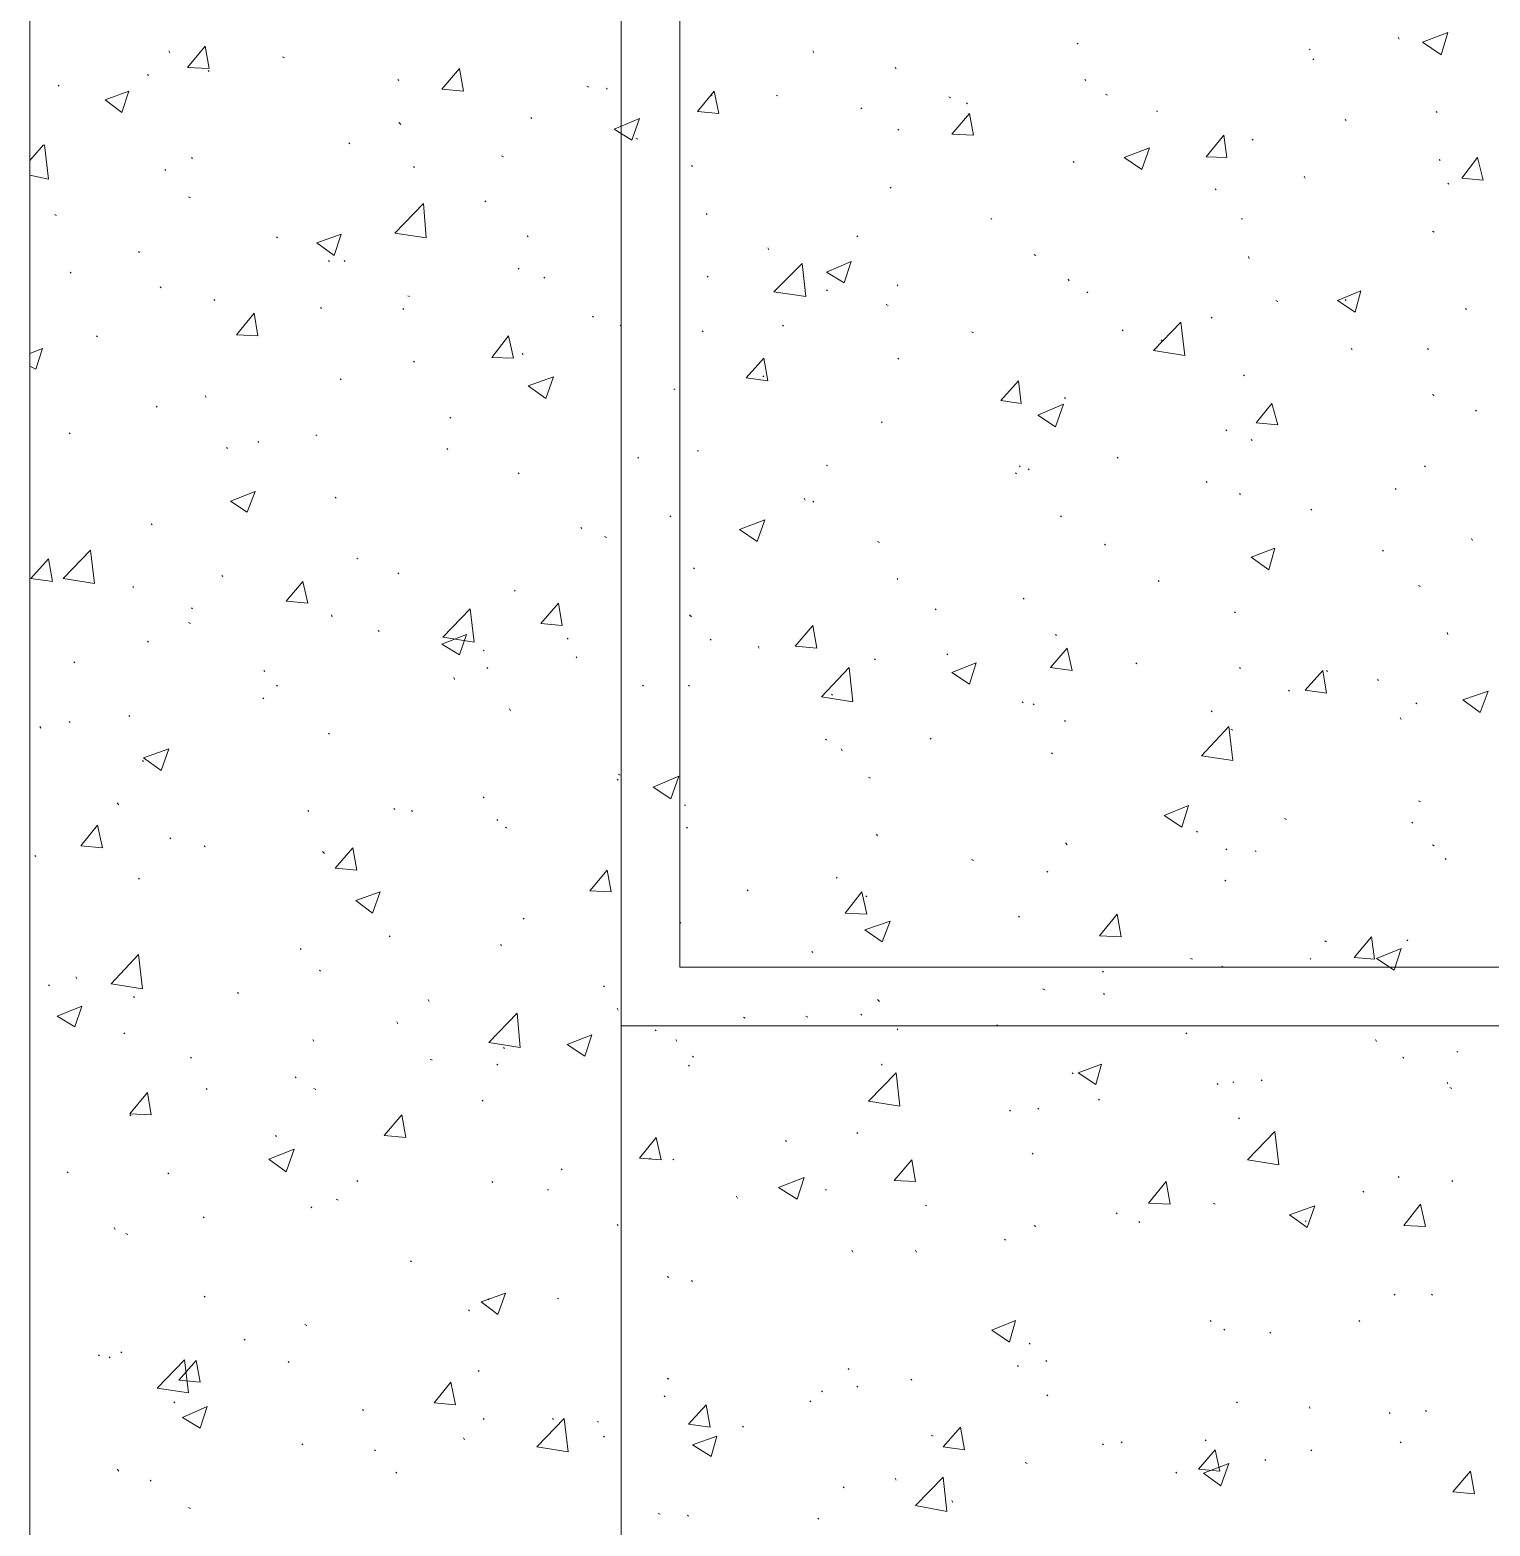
# Model space of a CAD drawing. Header units: millimetres. Extents: x 2928 to 3112, y 1220 to 1280.
# Drawn here: x 2940.98 to 2943.466, y 1255.662 to 1258.21 of the extents above; entities that cross this region are included whole.
import ezdxf

# ---------------------------------------------------------------- set-up
doc = ezdxf.new("R2010")
doc.units = ezdxf.units.MM

msp = doc.modelspace()

# ---------------------------------------------------------------- linework, layer by layer
at = {"color": 253, "linetype": 'Continuous', "lineweight": 5, "true_color": 0x9a9a9a}
for points in [[(2940.97965, 1262.56226), (2981.54689, 1262.56226), (2981.54689, 1240.79028), (2940.97965, 1240.79028)], [(2941.98633, 1261.55224), (2980.53854, 1261.55224), (2980.53854, 1241.8003), (2941.98633, 1241.8003)]]:
    msp.add_lwpolyline(points, close=True, dxfattribs=at)
for points in [[(2961.2116, 1241.9003), (2942.08633, 1241.9003), (2942.08633, 1247.74538), (2950.25144, 1247.74538), (2950.25144, 1256.61384), (2942.08633, 1256.61384), (2942.08633, 1261.45224), (2961.2116, 1261.45224), (2961.2116, 1249.1904)], [(2941.98633, 1247.84538), (2950.14978, 1247.84538), (2950.14978, 1256.51384), (2941.98633, 1256.51384)]]:
    msp.add_lwpolyline(points, dxfattribs=at)
at = {"color": 92, "linetype": 'Continuous', "lineweight": 13, "true_color": 0x00b800}
for points in [[(2943.35135, 1258.18886), (2943.39468, 1258.20553), (2943.39468, 1258.20553)], [(2943.38301, 1258.1672), (2943.39468, 1258.20553), (2943.39468, 1258.20553)], [(2941.24798, 1258.14553), (2941.27798, 1258.1822), (2941.27798, 1258.1822)], [(2941.28465, 1258.14386), (2941.27798, 1258.1822), (2941.27798, 1258.1822)], [(2942.76467, 1258.18553), (2942.763, 1258.1872), (2942.763, 1258.1872)], [(2943.31135, 1258.19386), (2943.30968, 1258.1972), (2943.30968, 1258.1972)], [(2943.35135, 1258.18886), (2943.38301, 1258.1672), (2943.38301, 1258.1672)], [(2941.21798, 1258.17053), (2941.21632, 1258.17386), (2941.21632, 1258.17386)], [(2941.41299, 1258.1622), (2941.40965, 1258.16386), (2941.40965, 1258.16386)], [(2942.31466, 1258.17053), (2942.313, 1258.17386), (2942.313, 1258.17386)], [(2943.15968, 1258.17553), (2943.15801, 1258.1772), (2943.15801, 1258.1772)], [(2943.16634, 1258.15886), (2943.16468, 1258.16053), (2943.16468, 1258.16053)], [(2941.18132, 1258.1322), (2941.17965, 1258.13386), (2941.17965, 1258.13386)], [(2941.24798, 1258.14553), (2941.28465, 1258.14386), (2941.28465, 1258.14386)], [(2941.28465, 1258.13886), (2941.28298, 1258.14053), (2941.28298, 1258.14053)], [(2941.68132, 1258.10886), (2941.71132, 1258.14386), (2941.71132, 1258.14386)], [(2941.71799, 1258.10553), (2941.71132, 1258.14386), (2941.71132, 1258.14386)], [(2942.45467, 1258.14386), (2942.453, 1258.14553), (2942.453, 1258.14553)], [(2941.02965, 1258.11386), (2941.02798, 1258.11553), (2941.02798, 1258.11553)], [(2941.10798, 1258.09053), (2941.14798, 1258.10553), (2941.14798, 1258.10553)], [(2941.13631, 1258.06886), (2941.14798, 1258.10553), (2941.14798, 1258.10553)], [(2941.60799, 1258.12386), (2941.60632, 1258.12553), (2941.60632, 1258.12553)], [(2941.68132, 1258.10886), (2941.71799, 1258.10553), (2941.71799, 1258.10553)], [(2941.93133, 1258.1122), (2941.92799, 1258.11386), (2941.92799, 1258.11386)], [(2941.96299, 1258.10886), (2941.96133, 1258.11053), (2941.96133, 1258.11053)], [(2942.11633, 1258.07053), (2942.14466, 1258.10553), (2942.14466, 1258.10553)], [(2942.153, 1258.06719), (2942.14466, 1258.10553), (2942.14466, 1258.10553)], [(2942.778, 1258.12386), (2942.77634, 1258.12553), (2942.77634, 1258.12553)], [(2941.10798, 1258.09053), (2941.13631, 1258.06886), (2941.13631, 1258.06886)], [(2942.14133, 1258.0972), (2942.13966, 1258.09886), (2942.13966, 1258.09886)], [(2942.253, 1258.0972), (2942.25133, 1258.09886), (2942.25133, 1258.09886)], [(2942.39633, 1258.07553), (2942.39467, 1258.07719), (2942.39467, 1258.07719)], [(2942.548, 1258.09386), (2942.54467, 1258.09553), (2942.54467, 1258.09553)], [(2942.57634, 1258.08386), (2942.57467, 1258.08553), (2942.57467, 1258.08553)], [(2942.81467, 1258.09886), (2942.81134, 1258.10053), (2942.81134, 1258.10053)], [(2941.61132, 1258.04886), (2941.60799, 1258.05219), (2941.60799, 1258.05219)], [(2941.83466, 1258.05886), (2941.83299, 1258.06053), (2941.83299, 1258.06053)], [(2941.97466, 1258.04053), (2942.01799, 1258.05886), (2942.01799, 1258.05886)], [(2942.00466, 1258.02219), (2942.01799, 1258.05886), (2942.01799, 1258.05886)], [(2942.11633, 1258.07053), (2942.153, 1258.06719), (2942.153, 1258.06719)], [(2942.54967, 1258.03219), (2942.57967, 1258.06719), (2942.57967, 1258.06719)], [(2942.58634, 1258.03053), (2942.57967, 1258.06719), (2942.57967, 1258.06719)], [(2942.89967, 1258.07053), (2942.89801, 1258.07219), (2942.89801, 1258.07219)], [(2943.22134, 1258.05553), (2943.21968, 1258.05719), (2943.21968, 1258.05719)], [(2943.37635, 1258.06886), (2943.37468, 1258.07053), (2943.37468, 1258.07053)], [(2941.97466, 1258.04053), (2942.00466, 1258.02219), (2942.00466, 1258.02219)], [(2942.01466, 1258.02386), (2942.01133, 1258.02553), (2942.01133, 1258.02553)], [(2942.45967, 1258.03886), (2942.458, 1258.04053), (2942.458, 1258.04053)], [(2942.54967, 1258.03219), (2942.58634, 1258.03053), (2942.58634, 1258.03053)], [(2942.98301, 1257.99386), (2943.01301, 1258.03053), (2943.01301, 1258.03053)], [(2943.01801, 1257.99219), (2943.01301, 1258.03053), (2943.01301, 1258.03053)], [(2940.97965, 1257.98719), (2941.00298, 1258.01386), (2941.00298, 1258.01386)], [(2941.01131, 1257.95553), (2941.00465, 1258.01386), (2941.00465, 1258.01386)], [(2941.52465, 1258.01553), (2941.52299, 1258.01719), (2941.52299, 1258.01719)], [(2942.84301, 1257.99219), (2942.88634, 1258.00886), (2942.88634, 1258.00886)], [(2942.87301, 1257.97219), (2942.88634, 1258.00886), (2942.88634, 1258.00886)], [(2943.06301, 1258.02219), (2943.06134, 1258.02386), (2943.06134, 1258.02386)], [(2941.25632, 1257.99053), (2941.25465, 1257.99219), (2941.25465, 1257.99219)], [(2941.63466, 1257.97553), (2941.63299, 1257.97719), (2941.63299, 1257.97719)], [(2941.78632, 1257.99386), (2941.78299, 1257.99553), (2941.78299, 1257.99553)], [(2942.108, 1257.97719), (2942.10633, 1257.97886), (2942.10633, 1257.97886)], [(2942.758, 1257.98386), (2942.75634, 1257.98553), (2942.75634, 1257.98553)], [(2942.84301, 1257.99219), (2942.87301, 1257.97219), (2942.87301, 1257.97219)], [(2942.98301, 1257.99386), (2943.01801, 1257.99219), (2943.01801, 1257.99219)], [(2943.38135, 1257.98719), (2943.37968, 1257.98886), (2943.37968, 1257.98886)], [(2943.41801, 1257.95719), (2943.44468, 1257.99219), (2943.44468, 1257.99219)], [(2943.45468, 1257.95386), (2943.44468, 1257.99219), (2943.44468, 1257.99219)], [(2940.97965, 1257.96219), (2941.01131, 1257.95553), (2941.01131, 1257.95553)], [(2941.21132, 1257.97053), (2941.20965, 1257.97219), (2941.20965, 1257.97219)], [(2943.15134, 1257.95719), (2943.14968, 1257.96053), (2943.14968, 1257.96053)], [(2943.39635, 1257.94719), (2943.39468, 1257.94886), (2943.39468, 1257.94886)], [(2943.41801, 1257.95719), (2943.45468, 1257.95386), (2943.45468, 1257.95386)], [(2941.25298, 1257.92386), (2941.24965, 1257.92553), (2941.24965, 1257.92553)], [(2942.44633, 1257.94053), (2942.44467, 1257.94219), (2942.44467, 1257.94219)], [(2942.99967, 1257.93719), (2942.99801, 1257.93886), (2942.99801, 1257.93886)], [(2941.60132, 1257.86386), (2941.64966, 1257.91386), (2941.64966, 1257.91386)], [(2941.65466, 1257.85552), (2941.64966, 1257.91386), (2941.64966, 1257.91386)], [(2941.75632, 1257.91719), (2941.75466, 1257.91886), (2941.75466, 1257.91886)], [(2942.133, 1257.89553), (2942.13133, 1257.89719), (2942.13133, 1257.89719)], [(2941.02465, 1257.89386), (2941.02131, 1257.89553), (2941.02131, 1257.89553)], [(2942.618, 1257.88719), (2942.61634, 1257.88886), (2942.61634, 1257.88886)], [(2943.04468, 1257.88719), (2943.04301, 1257.88886), (2943.04301, 1257.88886)], [(2941.40132, 1257.85552), (2941.39965, 1257.85719), (2941.39965, 1257.85719)], [(2941.46799, 1257.84719), (2941.50965, 1257.86219), (2941.50965, 1257.86219)], [(2941.46799, 1257.84719), (2941.49799, 1257.82552), (2941.49799, 1257.82552)], [(2941.49799, 1257.82552), (2941.50965, 1257.86219), (2941.50965, 1257.86219)], [(2941.60132, 1257.86386), (2941.65466, 1257.85552), (2941.65466, 1257.85552)], [(2941.82799, 1257.85719), (2941.82632, 1257.85886), (2941.82632, 1257.85886)], [(2942.38967, 1257.85719), (2942.388, 1257.85886), (2942.388, 1257.85886)], [(2943.37135, 1257.86553), (2943.36801, 1257.86719), (2943.36801, 1257.86719)], [(2941.16632, 1257.83052), (2941.16465, 1257.83219), (2941.16465, 1257.83219)], [(2942.238, 1257.83552), (2942.23633, 1257.83886), (2942.23633, 1257.83886)], [(2942.693, 1257.82552), (2942.68967, 1257.82719), (2942.68967, 1257.82719)], [(2943.05634, 1257.82052), (2943.05468, 1257.82386), (2943.05468, 1257.82386)], [(2941.04965, 1257.79552), (2941.04798, 1257.79719), (2941.04798, 1257.79719)], [(2941.48965, 1257.81552), (2941.48799, 1257.81719), (2941.48799, 1257.81719)], [(2941.51632, 1257.81552), (2941.51465, 1257.81719), (2941.51465, 1257.81719)], [(2941.81299, 1257.80219), (2941.81132, 1257.80386), (2941.81132, 1257.80386)], [(2942.24633, 1257.76386), (2942.29466, 1257.81219), (2942.29466, 1257.81219)], [(2942.30133, 1257.75552), (2942.29466, 1257.81219), (2942.29466, 1257.81219)], [(2942.33633, 1257.79719), (2942.378, 1257.81552), (2942.378, 1257.81552)], [(2942.33633, 1257.79719), (2942.36633, 1257.77886), (2942.36633, 1257.77886)], [(2942.36633, 1257.77886), (2942.378, 1257.81552), (2942.378, 1257.81552)], [(2941.20298, 1257.77052), (2941.20132, 1257.77219), (2941.20132, 1257.77219)], [(2941.85632, 1257.78719), (2941.85466, 1257.78886), (2941.85466, 1257.78886)], [(2942.13466, 1257.78886), (2942.133, 1257.79052), (2942.133, 1257.79052)], [(2942.458, 1257.77386), (2942.45633, 1257.77552), (2942.45633, 1257.77552)], [(2942.74967, 1257.78219), (2942.748, 1257.78552), (2942.748, 1257.78552)], [(2941.29465, 1257.74886), (2941.29298, 1257.75052), (2941.29298, 1257.75052)], [(2941.62632, 1257.75552), (2941.62299, 1257.75719), (2941.62299, 1257.75719)], [(2942.24633, 1257.76386), (2942.30133, 1257.75552), (2942.30133, 1257.75552)], [(2942.338, 1257.76552), (2942.33633, 1257.76719), (2942.33633, 1257.76719)], [(2942.78134, 1257.76219), (2942.77967, 1257.76386), (2942.77967, 1257.76386)], [(2943.10468, 1257.74719), (2943.10134, 1257.74886), (2943.10134, 1257.74886)], [(2943.20634, 1257.74886), (2943.24634, 1257.76552), (2943.24634, 1257.76552)], [(2943.20634, 1257.74886), (2943.23634, 1257.72886), (2943.23634, 1257.72886)], [(2943.22134, 1257.74886), (2943.21968, 1257.75052), (2943.21968, 1257.75052)], [(2943.23634, 1257.72886), (2943.24634, 1257.76552), (2943.24634, 1257.76552)], [(2941.33132, 1257.69052), (2941.36132, 1257.72719), (2941.36132, 1257.72719)], [(2941.36798, 1257.68886), (2941.36132, 1257.72719), (2941.36132, 1257.72719)], [(2941.47632, 1257.73552), (2941.47465, 1257.73719), (2941.47465, 1257.73719)], [(2941.61632, 1257.73386), (2941.61465, 1257.73552), (2941.61465, 1257.73552)], [(2941.93966, 1257.72052), (2941.93799, 1257.72219), (2941.93799, 1257.72219)], [(2942.44133, 1257.74052), (2942.438, 1257.74219), (2942.438, 1257.74219)], [(2942.99301, 1257.71886), (2942.99134, 1257.72052), (2942.99134, 1257.72052)], [(2943.42635, 1257.73386), (2943.42468, 1257.73552), (2943.42468, 1257.73552)], [(2941.98633, 1257.70552), (2941.98466, 1257.70719), (2941.98466, 1257.70719)], [(2942.12633, 1257.69552), (2942.12466, 1257.69719), (2942.12466, 1257.69719)], [(2942.263, 1257.70552), (2942.26133, 1257.70719), (2942.26133, 1257.70719)], [(2942.58634, 1257.69386), (2942.583, 1257.69552), (2942.583, 1257.69552)], [(2942.84134, 1257.69719), (2942.83967, 1257.69886), (2942.83967, 1257.69886)], [(2942.89301, 1257.66386), (2942.93967, 1257.71219), (2942.93967, 1257.71219)], [(2942.94634, 1257.65552), (2942.93967, 1257.71219), (2942.93967, 1257.71219)], [(2941.09465, 1257.68719), (2941.09298, 1257.68886), (2941.09298, 1257.68886)], [(2941.33132, 1257.69052), (2941.36798, 1257.68886), (2941.36798, 1257.68886)], [(2941.76632, 1257.65219), (2941.79466, 1257.68886), (2941.79466, 1257.68886)], [(2941.80299, 1257.65052), (2941.79466, 1257.68886), (2941.79466, 1257.68886)], [(2942.90801, 1257.68052), (2942.90634, 1257.68219), (2942.90634, 1257.68219)], [(2940.97965, 1257.65886), (2941.00131, 1257.66719), (2941.00131, 1257.66719)], [(2940.98965, 1257.63219), (2941.00131, 1257.66719), (2941.00131, 1257.66719)], [(2941.63466, 1257.64386), (2941.63299, 1257.64552), (2941.63299, 1257.64552)], [(2941.76632, 1257.65219), (2941.80299, 1257.65052), (2941.80299, 1257.65052)], [(2941.81966, 1257.65719), (2941.81799, 1257.65886), (2941.81799, 1257.65886)], [(2942.19966, 1257.61719), (2942.22966, 1257.65052), (2942.22966, 1257.65052)], [(2942.23633, 1257.61219), (2942.22966, 1257.65052), (2942.22966, 1257.65052)], [(2942.45967, 1257.64886), (2942.458, 1257.65052), (2942.458, 1257.65052)], [(2942.89301, 1257.66386), (2942.94634, 1257.65552), (2942.94634, 1257.65552)], [(2943.23134, 1257.66552), (2943.22968, 1257.66719), (2943.22968, 1257.66719)], [(2943.36135, 1257.66552), (2943.35968, 1257.66719), (2943.35968, 1257.66719)], [(2940.97965, 1257.63719), (2940.98965, 1257.63219), (2940.98965, 1257.63219)], [(2941.82799, 1257.60385), (2941.87133, 1257.61885), (2941.87133, 1257.61885)], [(2941.85799, 1257.58219), (2941.87133, 1257.61885), (2941.87133, 1257.61885)], [(2942.19966, 1257.61719), (2942.23633, 1257.61219), (2942.23633, 1257.61219)], [(2942.22966, 1257.61885), (2942.228, 1257.62052), (2942.228, 1257.62052)], [(2943.04801, 1257.62052), (2943.04634, 1257.62219), (2943.04634, 1257.62219)], [(2941.50965, 1257.61385), (2941.50799, 1257.61552), (2941.50799, 1257.61552)], [(2941.82799, 1257.60385), (2941.85799, 1257.58219), (2941.85799, 1257.58219)], [(2942.07799, 1257.59719), (2942.07633, 1257.59885), (2942.07633, 1257.59885)], [(2942.633, 1257.57885), (2942.663, 1257.61219), (2942.663, 1257.61219)], [(2942.668, 1257.57385), (2942.663, 1257.61219), (2942.663, 1257.61219)], [(2941.19632, 1257.56719), (2941.19465, 1257.56885), (2941.19465, 1257.56885)], [(2941.27965, 1257.58385), (2941.27798, 1257.58719), (2941.27798, 1257.58719)], [(2942.633, 1257.57885), (2942.668, 1257.57385), (2942.668, 1257.57385)], [(2942.69634, 1257.55385), (2942.73967, 1257.57219), (2942.73967, 1257.57219)], [(2942.72634, 1257.53385), (2942.73967, 1257.57219), (2942.73967, 1257.57219)], [(2942.743, 1257.58219), (2942.74134, 1257.58385), (2942.74134, 1257.58385)], [(2943.06801, 1257.54052), (2943.09468, 1257.57385), (2943.09468, 1257.57385)], [(2943.10468, 1257.53719), (2943.09468, 1257.57385), (2943.09468, 1257.57385)], [(2943.37135, 1257.58719), (2943.36801, 1257.58885), (2943.36801, 1257.58885)], [(2941.69632, 1257.54885), (2941.69466, 1257.55052), (2941.69466, 1257.55052)], [(2942.43133, 1257.54052), (2942.42967, 1257.54219), (2942.42967, 1257.54219)], [(2942.69634, 1257.55385), (2942.72634, 1257.53385), (2942.72634, 1257.53385)], [(2943.06801, 1257.54052), (2943.10468, 1257.53719), (2943.10468, 1257.53719)], [(2943.44301, 1257.56052), (2943.44135, 1257.56219), (2943.44135, 1257.56219)], [(2941.04798, 1257.52219), (2941.04631, 1257.52385), (2941.04631, 1257.52385)], [(2941.46799, 1257.51885), (2941.46632, 1257.52052), (2941.46632, 1257.52052)], [(2943.01801, 1257.52719), (2943.01634, 1257.52885), (2943.01634, 1257.52885)], [(2941.31632, 1257.49719), (2941.31465, 1257.49885), (2941.31465, 1257.49885)], [(2941.36965, 1257.50719), (2941.36798, 1257.50885), (2941.36798, 1257.50885)], [(2941.69132, 1257.49552), (2941.68966, 1257.49719), (2941.68966, 1257.49719)], [(2942.118, 1257.49219), (2942.11633, 1257.49385), (2942.11633, 1257.49385)], [(2943.06134, 1257.51052), (2943.05968, 1257.51219), (2943.05968, 1257.51219)], [(2942.01633, 1257.48052), (2942.01466, 1257.48219), (2942.01466, 1257.48219)], [(2942.338, 1257.46719), (2942.33633, 1257.46885), (2942.33633, 1257.46885)], [(2942.66634, 1257.46552), (2942.66467, 1257.46719), (2942.66467, 1257.46719)], [(2942.83301, 1257.48052), (2942.83134, 1257.48219), (2942.83134, 1257.48219)], [(2943.35635, 1257.46552), (2943.35468, 1257.46719), (2943.35468, 1257.46719)], [(2941.81299, 1257.45385), (2941.81132, 1257.45552), (2941.81132, 1257.45552)], [(2942.65967, 1257.45385), (2942.658, 1257.45552), (2942.658, 1257.45552)], [(2942.68134, 1257.46052), (2942.67967, 1257.46219), (2942.67967, 1257.46219)], [(2942.98467, 1257.43885), (2942.98301, 1257.44052), (2942.98301, 1257.44052)], [(2941.32132, 1257.40719), (2941.36298, 1257.42385), (2941.36298, 1257.42385)], [(2941.34965, 1257.38885), (2941.36298, 1257.42385), (2941.36298, 1257.42385)], [(2941.50132, 1257.41219), (2941.49965, 1257.41385), (2941.49965, 1257.41385)], [(2943.04134, 1257.41885), (2943.03968, 1257.42052), (2943.03968, 1257.42052)], [(2943.30635, 1257.42719), (2943.30468, 1257.42885), (2943.30468, 1257.42885)], [(2941.32132, 1257.40719), (2941.34965, 1257.38885), (2941.34965, 1257.38885)], [(2942.29966, 1257.40885), (2942.298, 1257.41219), (2942.298, 1257.41219)], [(2942.31466, 1257.40552), (2942.313, 1257.40719), (2942.313, 1257.40719)], [(2943.16301, 1257.39218), (2943.16134, 1257.39385), (2943.16134, 1257.39385)], [(2941.18798, 1257.36718), (2941.18632, 1257.36885), (2941.18632, 1257.36885)], [(2941.91966, 1257.36052), (2941.91799, 1257.36218), (2941.91799, 1257.36218)], [(2942.07133, 1257.38052), (2942.06966, 1257.38218), (2942.06966, 1257.38218)], [(2942.188, 1257.35885), (2942.23133, 1257.37552), (2942.23133, 1257.37552)], [(2942.218, 1257.33885), (2942.23133, 1257.37552), (2942.23133, 1257.37552)], [(2942.73634, 1257.38052), (2942.73467, 1257.38218), (2942.73467, 1257.38218)], [(2941.96133, 1257.34552), (2941.95799, 1257.34718), (2941.95799, 1257.34718)], [(2942.188, 1257.35885), (2942.218, 1257.33885), (2942.218, 1257.33885)], [(2942.42633, 1257.33718), (2942.423, 1257.33885), (2942.423, 1257.33885)], [(2943.43635, 1257.34052), (2943.43468, 1257.34385), (2943.43468, 1257.34385)], [(2941.03631, 1257.27552), (2941.08298, 1257.32385), (2941.08298, 1257.32385)], [(2941.08965, 1257.26718), (2941.08298, 1257.32385), (2941.08298, 1257.32385)], [(2942.81134, 1257.33218), (2942.80967, 1257.33385), (2942.80967, 1257.33385)], [(2943.05968, 1257.31218), (2943.09968, 1257.32718), (2943.09968, 1257.32718)], [(2943.05968, 1257.31218), (2943.08968, 1257.29052), (2943.08968, 1257.29052)], [(2943.08968, 1257.29052), (2943.09968, 1257.32718), (2943.09968, 1257.32718)], [(2943.28468, 1257.32218), (2943.28301, 1257.32385), (2943.28301, 1257.32385)], [(2940.98131, 1257.27552), (2941.01131, 1257.30885), (2941.01131, 1257.30885)], [(2941.01798, 1257.27052), (2941.01131, 1257.30885), (2941.01131, 1257.30885)], [(2941.53799, 1257.30885), (2941.53632, 1257.31052), (2941.53632, 1257.31052)], [(2942.11133, 1257.29218), (2942.10966, 1257.29385), (2942.10966, 1257.29385)], [(2940.98131, 1257.27552), (2941.01798, 1257.27052), (2941.01798, 1257.27052)], [(2941.03631, 1257.27552), (2941.08965, 1257.26718), (2941.08965, 1257.26718)], [(2941.15631, 1257.26052), (2941.15465, 1257.26218), (2941.15465, 1257.26218)], [(2941.30798, 1257.27885), (2941.30632, 1257.28052), (2941.30632, 1257.28052)], [(2941.41632, 1257.23718), (2941.44465, 1257.27052), (2941.44465, 1257.27052)], [(2941.45299, 1257.23385), (2941.44465, 1257.27052), (2941.44465, 1257.27052)], [(2941.60799, 1257.28385), (2941.60632, 1257.28552), (2941.60632, 1257.28552)], [(2942.458, 1257.27385), (2942.45633, 1257.27552), (2942.45633, 1257.27552)], [(2942.90301, 1257.27052), (2942.90134, 1257.27218), (2942.90134, 1257.27218)], [(2943.34801, 1257.26218), (2943.34468, 1257.26385), (2943.34468, 1257.26385)], [(2941.41632, 1257.23718), (2941.45299, 1257.23385), (2941.45299, 1257.23385)], [(2941.80632, 1257.25385), (2941.80466, 1257.25552), (2941.80466, 1257.25552)], [(2942.673, 1257.24052), (2942.67134, 1257.24218), (2942.67134, 1257.24218)], [(2941.25632, 1257.22385), (2941.25465, 1257.22552), (2941.25465, 1257.22552)], [(2941.49465, 1257.21052), (2941.49299, 1257.21385), (2941.49299, 1257.21385)], [(2941.68299, 1257.17552), (2941.72966, 1257.22385), (2941.72966, 1257.22385)], [(2941.73632, 1257.16718), (2941.72966, 1257.22385), (2941.72966, 1257.22385)], [(2941.84966, 1257.19885), (2941.87966, 1257.23385), (2941.87966, 1257.23385)], [(2941.88633, 1257.19552), (2941.87966, 1257.23385), (2941.87966, 1257.23385)], [(2942.10633, 1257.21052), (2942.103, 1257.21385), (2942.103, 1257.21385)], [(2942.523, 1257.22218), (2942.52133, 1257.22385), (2942.52133, 1257.22385)], [(2943.03301, 1257.21718), (2943.03134, 1257.21885), (2943.03134, 1257.21885)], [(2941.25298, 1257.19885), (2941.24965, 1257.20052), (2941.24965, 1257.20052)], [(2941.57465, 1257.18552), (2941.57299, 1257.18718), (2941.57299, 1257.18718)], [(2941.84966, 1257.19885), (2941.88633, 1257.19552), (2941.88633, 1257.19552)], [(2942.283, 1257.16051), (2942.313, 1257.19552), (2942.313, 1257.19552)], [(2942.31966, 1257.15718), (2942.313, 1257.19552), (2942.313, 1257.19552)], [(2943.39468, 1257.18052), (2943.39301, 1257.18385), (2943.39301, 1257.18385)], [(2941.18132, 1257.16718), (2941.17965, 1257.16885), (2941.17965, 1257.16885)], [(2941.68132, 1257.16385), (2941.72299, 1257.18052), (2941.72299, 1257.18052)], [(2941.68132, 1257.16385), (2941.71132, 1257.14551), (2941.71132, 1257.14551)], [(2941.68299, 1257.17552), (2941.73632, 1257.16718), (2941.73632, 1257.16718)], [(2941.71132, 1257.14551), (2941.72299, 1257.18052), (2941.72299, 1257.18052)], [(2941.89633, 1257.17218), (2941.89466, 1257.17385), (2941.89466, 1257.17385)], [(2942.13966, 1257.17052), (2942.138, 1257.17218), (2942.138, 1257.17218)], [(2942.22133, 1257.15718), (2942.21966, 1257.16051), (2942.21966, 1257.16051)], [(2942.283, 1257.16051), (2942.31966, 1257.15718), (2942.31966, 1257.15718)], [(2942.728, 1257.17885), (2942.72634, 1257.18052), (2942.72634, 1257.18052)], [(2941.05631, 1257.13218), (2941.05465, 1257.13385), (2941.05465, 1257.13385)], [(2941.75299, 1257.15218), (2941.75132, 1257.15385), (2941.75132, 1257.15385)], [(2941.91133, 1257.14051), (2941.90966, 1257.14218), (2941.90966, 1257.14218)], [(2942.41967, 1257.13718), (2942.418, 1257.13885), (2942.418, 1257.13885)], [(2942.543, 1257.14551), (2942.54133, 1257.14718), (2942.54133, 1257.14718)], [(2942.718, 1257.12385), (2942.74634, 1257.15718), (2942.74634, 1257.15718)], [(2942.75467, 1257.11885), (2942.74634, 1257.15718), (2942.74634, 1257.15718)], [(2941.37965, 1257.11718), (2941.37798, 1257.11885), (2941.37798, 1257.11885)], [(2941.75966, 1257.12218), (2941.75799, 1257.12385), (2941.75799, 1257.12385)], [(2942.328, 1257.07385), (2942.37467, 1257.12385), (2942.37467, 1257.12385)], [(2942.38133, 1257.06551), (2942.37467, 1257.12385), (2942.37467, 1257.12385)], [(2942.54967, 1257.11551), (2942.59134, 1257.13218), (2942.59134, 1257.13218)], [(2942.54967, 1257.11551), (2942.57967, 1257.09551), (2942.57967, 1257.09551)], [(2942.57967, 1257.09551), (2942.59134, 1257.13218), (2942.59134, 1257.13218)], [(2942.718, 1257.12385), (2942.75467, 1257.11885), (2942.75467, 1257.11885)], [(2942.86467, 1257.13051), (2942.86301, 1257.13218), (2942.86301, 1257.13218)], [(2943.04134, 1257.12218), (2943.03968, 1257.12385), (2943.03968, 1257.12385)], [(2943.15134, 1257.08551), (2943.18134, 1257.11885), (2943.18134, 1257.11885)], [(2943.18801, 1257.08051), (2943.18134, 1257.11885), (2943.18134, 1257.11885)], [(2943.18968, 1257.11718), (2943.18801, 1257.11885), (2943.18801, 1257.11885)], [(2941.40132, 1257.09218), (2941.39965, 1257.09385), (2941.39965, 1257.09385)], [(2941.70299, 1257.10385), (2941.70132, 1257.10718), (2941.70132, 1257.10718)], [(2942.02466, 1257.09218), (2942.02299, 1257.09385), (2942.02299, 1257.09385)], [(2942.103, 1257.09218), (2942.10133, 1257.09385), (2942.10133, 1257.09385)], [(2943.12468, 1257.08385), (2943.12301, 1257.08551), (2943.12301, 1257.08551)], [(2943.15134, 1257.08551), (2943.18801, 1257.08051), (2943.18801, 1257.08051)], [(2943.27635, 1257.10218), (2943.27468, 1257.10385), (2943.27468, 1257.10385)], [(2943.41968, 1257.06885), (2943.46301, 1257.08385), (2943.46301, 1257.08385)], [(2943.44968, 1257.04718), (2943.46301, 1257.08385), (2943.46301, 1257.08385)], [(2941.37798, 1257.07051), (2941.37632, 1257.07218), (2941.37632, 1257.07218)], [(2942.328, 1257.07385), (2942.38133, 1257.06551), (2942.38133, 1257.06551)], [(2942.34633, 1257.07718), (2942.34467, 1257.07885), (2942.34467, 1257.07885)], [(2942.67134, 1257.06385), (2942.66967, 1257.06551), (2942.66967, 1257.06551)], [(2942.68967, 1257.06051), (2942.688, 1257.06218), (2942.688, 1257.06218)], [(2943.34135, 1257.06218), (2943.33968, 1257.06385), (2943.33968, 1257.06385)], [(2943.41968, 1257.06885), (2943.44968, 1257.04718), (2943.44968, 1257.04718)], [(2941.04798, 1257.03051), (2941.04631, 1257.03218), (2941.04631, 1257.03218)], [(2941.14965, 1257.04051), (2941.14798, 1257.04218), (2941.14798, 1257.04218)], [(2941.79799, 1257.05051), (2941.79632, 1257.05385), (2941.79632, 1257.05385)], [(2942.743, 1257.03218), (2942.74134, 1257.03385), (2942.74134, 1257.03385)], [(2942.99301, 1257.04885), (2942.99134, 1257.05051), (2942.99134, 1257.05051)], [(2943.31468, 1257.03551), (2943.31301, 1257.03885), (2943.31301, 1257.03885)], [(2940.99798, 1257.02051), (2940.99631, 1257.02385), (2940.99631, 1257.02385)], [(2941.48965, 1257.01051), (2941.48799, 1257.01218), (2941.48799, 1257.01218)], [(2942.97467, 1256.97385), (2943.02134, 1257.02385), (2943.02134, 1257.02385)], [(2943.02801, 1256.96551), (2943.02134, 1257.02385), (2943.02134, 1257.02385)], [(2943.02801, 1257.01718), (2943.02467, 1257.01885), (2943.02467, 1257.01885)], [(2941.17298, 1256.97051), (2941.21632, 1256.98551), (2941.21632, 1256.98551)], [(2941.20298, 1256.94885), (2941.21632, 1256.98551), (2941.21632, 1256.98551)], [(2942.33633, 1257.00051), (2942.33467, 1257.00218), (2942.33467, 1257.00218)], [(2942.363, 1256.98218), (2942.36133, 1256.98551), (2942.36133, 1256.98551)], [(2942.51467, 1257.00218), (2942.513, 1257.00385), (2942.513, 1257.00385)], [(2941.17298, 1256.96385), (2941.17132, 1256.96551), (2941.17132, 1256.96551)], [(2941.17298, 1256.97051), (2941.20298, 1256.94885), (2941.20298, 1256.94885)], [(2942.72134, 1256.97718), (2942.71967, 1256.97885), (2942.71967, 1256.97885)], [(2942.97467, 1256.97385), (2943.02801, 1256.96551), (2943.02801, 1256.96551)], [(2941.98133, 1256.93218), (2941.97966, 1256.93385), (2941.97966, 1256.93385)], [(2941.98466, 1256.94051), (2941.98133, 1256.94218), (2941.98133, 1256.94218)], [(2942.04133, 1256.92051), (2942.08466, 1256.93885), (2942.08466, 1256.93885)], [(2942.07133, 1256.90051), (2942.08466, 1256.93885), (2942.08466, 1256.93885)], [(2942.41133, 1256.93551), (2942.408, 1256.93718), (2942.408, 1256.93718)], [(2941.75299, 1256.90218), (2941.75132, 1256.90384), (2941.75132, 1256.90384)], [(2942.04133, 1256.92051), (2942.07133, 1256.90051), (2942.07133, 1256.90051)], [(2941.13131, 1256.89051), (2941.12798, 1256.89384), (2941.12798, 1256.89384)], [(2941.45465, 1256.87884), (2941.45299, 1256.88051), (2941.45299, 1256.88051)], [(2941.60132, 1256.88218), (2941.59965, 1256.88384), (2941.59965, 1256.88384)], [(2941.63132, 1256.87884), (2941.62966, 1256.88051), (2941.62966, 1256.88051)], [(2942.09633, 1256.88884), (2942.09466, 1256.89051), (2942.09466, 1256.89051)], [(2942.91134, 1256.87218), (2942.95301, 1256.88884), (2942.95301, 1256.88884)], [(2942.94134, 1256.85218), (2942.95301, 1256.88884), (2942.95301, 1256.88884)], [(2943.34801, 1256.89551), (2943.34468, 1256.89718), (2943.34468, 1256.89718)], [(2941.06631, 1256.82051), (2941.09465, 1256.85551), (2941.09465, 1256.85551)], [(2941.10298, 1256.81718), (2941.09465, 1256.85551), (2941.09465, 1256.85551)], [(2941.77632, 1256.86384), (2941.77466, 1256.86551), (2941.77466, 1256.86551)], [(2942.91134, 1256.87218), (2942.94134, 1256.85218), (2942.94134, 1256.85218)], [(2943.11968, 1256.86551), (2943.11634, 1256.86718), (2943.11634, 1256.86718)], [(2943.33468, 1256.85884), (2943.33301, 1256.86051), (2943.33301, 1256.86051)], [(2941.21965, 1256.83218), (2941.21798, 1256.83384), (2941.21798, 1256.83384)], [(2941.79132, 1256.85051), (2941.78966, 1256.85218), (2941.78966, 1256.85218)], [(2942.09966, 1256.85051), (2942.098, 1256.85218), (2942.098, 1256.85218)], [(2942.423, 1256.83718), (2942.42133, 1256.84051), (2942.42133, 1256.84051)], [(2942.96801, 1256.84384), (2942.96634, 1256.84551), (2942.96634, 1256.84551)], [(2940.98965, 1256.80218), (2940.98798, 1256.80384), (2940.98798, 1256.80384)], [(2941.06631, 1256.82051), (2941.10298, 1256.81718), (2941.10298, 1256.81718)], [(2941.27798, 1256.81884), (2941.27632, 1256.82051), (2941.27632, 1256.82051)], [(2941.48132, 1256.80718), (2941.47799, 1256.81051), (2941.47799, 1256.81051)], [(2941.49965, 1256.78218), (2941.52965, 1256.81718), (2941.52965, 1256.81718)], [(2941.53632, 1256.77884), (2941.52965, 1256.81718), (2941.52965, 1256.81718)], [(2942.74634, 1256.82218), (2942.743, 1256.82551), (2942.743, 1256.82551)], [(2943.01801, 1256.81384), (2943.01634, 1256.81551), (2943.01634, 1256.81551)], [(2943.06801, 1256.81051), (2943.06634, 1256.81218), (2943.06634, 1256.81218)], [(2943.37135, 1256.82051), (2943.36801, 1256.82218), (2943.36801, 1256.82218)], [(2941.49965, 1256.78218), (2941.53632, 1256.77884), (2941.53632, 1256.77884)], [(2941.93299, 1256.74384), (2941.96299, 1256.77884), (2941.96299, 1256.77884)], [(2941.96966, 1256.74218), (2941.96299, 1256.77884), (2941.96299, 1256.77884)], [(2942.58634, 1256.79551), (2942.583, 1256.79718), (2942.583, 1256.79718)], [(2942.713, 1256.77551), (2942.71134, 1256.77718), (2942.71134, 1256.77718)], [(2943.39135, 1256.79718), (2943.38968, 1256.79884), (2943.38968, 1256.79884)], [(2941.16632, 1256.76384), (2941.16465, 1256.76551), (2941.16465, 1256.76551)], [(2942.35467, 1256.76551), (2942.353, 1256.76718), (2942.353, 1256.76718)], [(2943.01634, 1256.76051), (2943.01467, 1256.76218), (2943.01467, 1256.76218)], [(2941.53465, 1256.72718), (2941.57632, 1256.74218), (2941.57632, 1256.74218)], [(2941.53465, 1256.72718), (2941.56299, 1256.70551), (2941.56299, 1256.70551)], [(2941.56299, 1256.70551), (2941.57632, 1256.74218), (2941.57632, 1256.74218)], [(2941.93299, 1256.74384), (2941.96966, 1256.74218), (2941.96966, 1256.74218)], [(2942.203, 1256.74384), (2942.20133, 1256.74551), (2942.20133, 1256.74551)], [(2942.368, 1256.70551), (2942.39633, 1256.74218), (2942.39633, 1256.74218)], [(2942.40467, 1256.70384), (2942.39633, 1256.74218), (2942.39633, 1256.74218)], [(2942.40467, 1256.73384), (2942.403, 1256.73551), (2942.403, 1256.73551)], [(2942.368, 1256.70551), (2942.40467, 1256.70384), (2942.40467, 1256.70384)], [(2942.66467, 1256.69884), (2942.663, 1256.70051), (2942.663, 1256.70051)], [(2942.80134, 1256.66717), (2942.83134, 1256.70384), (2942.83134, 1256.70384)], [(2942.83801, 1256.66551), (2942.83134, 1256.70384), (2942.83134, 1256.70384)], [(2941.82132, 1256.69551), (2941.81966, 1256.69718), (2941.81966, 1256.69718)], [(2942.08799, 1256.68884), (2942.08633, 1256.69051), (2942.08633, 1256.69051)], [(2942.40133, 1256.67717), (2942.44467, 1256.69217), (2942.44467, 1256.69217)], [(2942.40133, 1256.67717), (2942.43133, 1256.65717), (2942.43133, 1256.65717)], [(2942.43133, 1256.65717), (2942.44467, 1256.69217), (2942.44467, 1256.69217)], [(2941.59299, 1256.66551), (2941.59132, 1256.66717), (2941.59132, 1256.66717)], [(2941.78299, 1256.65051), (2941.78132, 1256.65217), (2941.78132, 1256.65217)], [(2942.80134, 1256.66717), (2942.83801, 1256.66551), (2942.83801, 1256.66551)], [(2943.18801, 1256.65717), (2943.18468, 1256.65884), (2943.18468, 1256.65884)], [(2943.23468, 1256.63051), (2943.26468, 1256.66551), (2943.26468, 1256.66551)], [(2943.26968, 1256.62717), (2943.26468, 1256.66551), (2943.26468, 1256.66551)], [(2943.32635, 1256.65884), (2943.32468, 1256.66051), (2943.32468, 1256.66051)], [(2941.11798, 1256.58551), (2941.16465, 1256.63551), (2941.16465, 1256.63551)], [(2941.17132, 1256.57717), (2941.16465, 1256.63551), (2941.16465, 1256.63551)], [(2941.44132, 1256.64384), (2941.43965, 1256.64551), (2941.43965, 1256.64551)], [(2942.313, 1256.63884), (2942.31133, 1256.64051), (2942.31133, 1256.64051)], [(2942.95967, 1256.62717), (2942.95634, 1256.62884), (2942.95634, 1256.62884)], [(2943.16134, 1256.62717), (2943.15968, 1256.62884), (2943.15968, 1256.62884)], [(2943.23468, 1256.63051), (2943.26968, 1256.62717), (2943.26968, 1256.62717)], [(2943.27301, 1256.62884), (2943.31468, 1256.64551), (2943.31468, 1256.64551)], [(2943.27301, 1256.62884), (2943.30301, 1256.60884), (2943.30301, 1256.60884)], [(2943.30301, 1256.60884), (2943.31468, 1256.64551), (2943.31468, 1256.64551)], [(2941.47465, 1256.60717), (2941.47299, 1256.60884), (2941.47299, 1256.60884)], [(2942.80801, 1256.60551), (2942.80634, 1256.60717), (2942.80634, 1256.60717)], [(2943.01301, 1256.61384), (2943.00967, 1256.61551), (2943.00967, 1256.61551)], [(2941.01298, 1256.58217), (2941.01131, 1256.58384), (2941.01131, 1256.58384)], [(2941.05965, 1256.59384), (2941.05798, 1256.59717), (2941.05798, 1256.59717)], [(2941.11798, 1256.58551), (2941.17132, 1256.57717), (2941.17132, 1256.57717)], [(2941.95799, 1256.58051), (2941.95633, 1256.58217), (2941.95633, 1256.58217)], [(2942.708, 1256.57551), (2942.70467, 1256.57717), (2942.70467, 1256.57717)], [(2941.02631, 1256.53051), (2941.06798, 1256.54717), (2941.06798, 1256.54717)], [(2941.05631, 1256.51217), (2941.06798, 1256.54717), (2941.06798, 1256.54717)], [(2941.15798, 1256.56217), (2941.15631, 1256.56384), (2941.15631, 1256.56384)], [(2941.33465, 1256.56884), (2941.33298, 1256.57051), (2941.33298, 1256.57051)], [(2941.65966, 1256.55551), (2941.65799, 1256.55884), (2941.65799, 1256.55884)], [(2942.42633, 1256.55551), (2942.423, 1256.55884), (2942.423, 1256.55884)], [(2942.80967, 1256.56717), (2942.80801, 1256.56884), (2942.80801, 1256.56884)], [(2941.02631, 1256.53051), (2941.05631, 1256.51217), (2941.05631, 1256.51217)], [(2941.76132, 1256.48551), (2941.80966, 1256.53551), (2941.80966, 1256.53551)], [(2941.81466, 1256.47717), (2941.80966, 1256.53551), (2941.80966, 1256.53551)], [(2941.98133, 1256.54051), (2941.97966, 1256.54384), (2941.97966, 1256.54384)], [(2942.198, 1256.52717), (2942.19466, 1256.52884), (2942.19466, 1256.52884)], [(2942.30466, 1256.52884), (2942.30133, 1256.53051), (2942.30133, 1256.53051)], [(2942.39633, 1256.53217), (2942.39467, 1256.53384), (2942.39467, 1256.53384)], [(2941.14131, 1256.50051), (2941.13965, 1256.50217), (2941.13965, 1256.50217)], [(2941.60632, 1256.51717), (2941.60465, 1256.52051), (2941.60465, 1256.52051)], [(2941.89466, 1256.48217), (2941.93633, 1256.49884), (2941.93633, 1256.49884)], [(2941.92466, 1256.46217), (2941.93633, 1256.49884), (2941.93633, 1256.49884)], [(2942.04633, 1256.50551), (2942.04466, 1256.50717), (2942.04466, 1256.50717)], [(2942.458, 1256.50717), (2942.45633, 1256.50884), (2942.45633, 1256.50884)], [(2942.628, 1256.51384), (2942.62634, 1256.51551), (2942.62634, 1256.51551)], [(2942.94967, 1256.50051), (2942.94801, 1256.50217), (2942.94801, 1256.50217)], [(2941.46299, 1256.48717), (2941.46132, 1256.49051), (2941.46132, 1256.49051)], [(2941.76132, 1256.48551), (2941.81466, 1256.47717), (2941.81466, 1256.47717)], [(2941.78799, 1256.47551), (2941.78632, 1256.47717), (2941.78632, 1256.47717)], [(2941.89466, 1256.48217), (2941.92466, 1256.46217), (2941.92466, 1256.46217)], [(2942.08133, 1256.48717), (2942.07966, 1256.49051), (2942.07966, 1256.49051)], [(2943.27301, 1256.48717), (2943.27135, 1256.49051), (2943.27135, 1256.49051)], [(2943.41135, 1256.46884), (2943.40968, 1256.47051), (2943.40968, 1256.47051)], [(2941.25465, 1256.45884), (2941.25298, 1256.4605), (2941.25298, 1256.4605)], [(2941.66466, 1256.4555), (2941.66132, 1256.45717), (2941.66132, 1256.45717)], [(2941.77632, 1256.44717), (2941.77466, 1256.44884), (2941.77466, 1256.44884)], [(2942.103, 1256.4455), (2942.10133, 1256.44717), (2942.10133, 1256.44717)], [(2942.10966, 1256.4605), (2942.108, 1256.46217), (2942.108, 1256.46217)], [(2942.43133, 1256.44717), (2942.42967, 1256.44884), (2942.42967, 1256.44884)], [(2942.76467, 1256.43384), (2942.80467, 1256.44884), (2942.80467, 1256.44884)], [(2942.79467, 1256.41384), (2942.80467, 1256.44884), (2942.80467, 1256.44884)], [(2943.31968, 1256.45884), (2943.31801, 1256.4605), (2943.31801, 1256.4605)], [(2941.43299, 1256.4255), (2941.43132, 1256.42717), (2941.43132, 1256.42717)], [(2942.408, 1256.3855), (2942.45467, 1256.43384), (2942.45467, 1256.43384)], [(2942.46133, 1256.37717), (2942.45467, 1256.43384), (2942.45467, 1256.43384)], [(2942.75634, 1256.43217), (2942.75467, 1256.43384), (2942.75467, 1256.43384)], [(2942.76467, 1256.43384), (2942.79467, 1256.41384), (2942.79467, 1256.41384)], [(2943.07801, 1256.4205), (2943.07634, 1256.42217), (2943.07634, 1256.42217)], [(2941.14965, 1256.36384), (2941.17965, 1256.4005), (2941.17965, 1256.4005)], [(2941.18632, 1256.36217), (2941.17965, 1256.4005), (2941.17965, 1256.4005)], [(2941.28132, 1256.4055), (2941.27965, 1256.40717), (2941.27965, 1256.40717)], [(2941.46632, 1256.4055), (2941.46299, 1256.40717), (2941.46299, 1256.40717)], [(2943.00301, 1256.41384), (2943.00134, 1256.4155), (2943.00134, 1256.4155)], [(2943.02968, 1256.41717), (2943.02801, 1256.41884), (2943.02801, 1256.41884)], [(2943.39468, 1256.4155), (2943.39301, 1256.41717), (2943.39301, 1256.41717)], [(2943.40135, 1256.40717), (2943.39801, 1256.40884), (2943.39801, 1256.40884)], [(2941.75132, 1256.3855), (2941.74966, 1256.38717), (2941.74966, 1256.38717)], [(2942.408, 1256.3855), (2942.46133, 1256.37717), (2942.46133, 1256.37717)], [(2942.64967, 1256.36884), (2942.648, 1256.3705), (2942.648, 1256.3705)], [(2942.698, 1256.37217), (2942.69634, 1256.37384), (2942.69634, 1256.37384)], [(2942.80134, 1256.38717), (2942.79967, 1256.38884), (2942.79967, 1256.38884)], [(2941.14965, 1256.36384), (2941.18632, 1256.36217), (2941.18632, 1256.36217)], [(2941.15131, 1256.3605), (2941.14965, 1256.36217), (2941.14965, 1256.36217)], [(2941.58299, 1256.32717), (2941.61299, 1256.36217), (2941.61299, 1256.36217)], [(2941.61965, 1256.32384), (2941.61299, 1256.36217), (2941.61299, 1256.36217)], [(2943.03968, 1256.3555), (2943.03801, 1256.35717), (2943.03801, 1256.35717)], [(2941.39965, 1256.3255), (2941.39799, 1256.32717), (2941.39799, 1256.32717)], [(2941.58299, 1256.32717), (2941.61965, 1256.32384), (2941.61965, 1256.32384)], [(2942.01799, 1256.28884), (2942.04633, 1256.32384), (2942.04633, 1256.32384)], [(2942.05466, 1256.2855), (2942.04633, 1256.32384), (2942.04633, 1256.32384)], [(2942.268, 1256.31717), (2942.26633, 1256.31884), (2942.26633, 1256.31884)], [(2942.38967, 1256.3305), (2942.388, 1256.33217), (2942.388, 1256.33217)], [(2943.05301, 1256.2855), (2943.09968, 1256.33384), (2943.09968, 1256.33384)], [(2943.10634, 1256.27717), (2943.09968, 1256.33384), (2943.09968, 1256.33384)], [(2941.38632, 1256.28717), (2941.42965, 1256.30384), (2941.42965, 1256.30384)], [(2941.41632, 1256.2655), (2941.42965, 1256.30384), (2941.42965, 1256.30384)], [(2942.688, 1256.2955), (2942.68634, 1256.29717), (2942.68634, 1256.29717)], [(2941.38632, 1256.28717), (2941.41632, 1256.2655), (2941.41632, 1256.2655)], [(2941.88633, 1256.26884), (2941.88466, 1256.2705), (2941.88466, 1256.2705)], [(2942.01799, 1256.28884), (2942.05466, 1256.2855), (2942.05466, 1256.2855)], [(2942.03799, 1256.28717), (2942.03466, 1256.28884), (2942.03466, 1256.28884)], [(2942.07633, 1256.2855), (2942.07466, 1256.28717), (2942.07466, 1256.28717)], [(2942.45133, 1256.2505), (2942.48133, 1256.2855), (2942.48133, 1256.2855)], [(2942.488, 1256.24884), (2942.48133, 1256.2855), (2942.48133, 1256.2855)], [(2943.05301, 1256.2855), (2943.10634, 1256.27717), (2943.10634, 1256.27717)], [(2941.04465, 1256.26384), (2941.04298, 1256.2655), (2941.04298, 1256.2655)], [(2941.21632, 1256.26217), (2941.21465, 1256.26384), (2941.21465, 1256.26384)], [(2941.53799, 1256.24884), (2941.53632, 1256.2505), (2941.53632, 1256.2505)], [(2941.76799, 1256.24717), (2941.76632, 1256.24884), (2941.76632, 1256.24884)], [(2942.25466, 1256.23884), (2942.298, 1256.2555), (2942.298, 1256.2555)], [(2942.28633, 1256.21883), (2942.298, 1256.2555), (2942.298, 1256.2555)], [(2942.45133, 1256.2505), (2942.488, 1256.24884), (2942.488, 1256.24884)], [(2942.88467, 1256.21217), (2942.91467, 1256.24884), (2942.91467, 1256.24884)], [(2942.92134, 1256.2105), (2942.91467, 1256.24884), (2942.91467, 1256.24884)], [(2943.31135, 1256.2555), (2943.30968, 1256.25717), (2943.30968, 1256.25717)], [(2943.40301, 1256.24884), (2943.40135, 1256.2505), (2943.40135, 1256.2505)], [(2941.50465, 1256.21717), (2941.50132, 1256.21883), (2941.50132, 1256.21883)], [(2941.86299, 1256.23384), (2941.86133, 1256.2355), (2941.86133, 1256.2355)], [(2942.18466, 1256.2205), (2942.183, 1256.22383), (2942.183, 1256.22383)], [(2942.25466, 1256.23884), (2942.28633, 1256.21883), (2942.28633, 1256.21883)], [(2942.33633, 1256.23384), (2942.33467, 1256.2355), (2942.33467, 1256.2355)], [(2943.25134, 1256.2305), (2943.24968, 1256.23217), (2943.24968, 1256.23217)], [(2941.45965, 1256.20383), (2941.45799, 1256.2055), (2941.45799, 1256.2055)], [(2942.50633, 1256.20717), (2942.50467, 1256.20883), (2942.50467, 1256.20883)], [(2942.83134, 1256.19383), (2942.82967, 1256.1955), (2942.82967, 1256.1955)], [(2942.88467, 1256.21217), (2942.92134, 1256.2105), (2942.92134, 1256.2105)], [(2942.99801, 1256.2105), (2942.99467, 1256.21217), (2942.99467, 1256.21217)], [(2943.12468, 1256.19217), (2943.16801, 1256.20717), (2943.16801, 1256.20717)], [(2943.12468, 1256.19217), (2943.15468, 1256.1705), (2943.15468, 1256.1705)], [(2943.15468, 1256.1705), (2943.16801, 1256.20717), (2943.16801, 1256.20717)], [(2943.31968, 1256.17383), (2943.34801, 1256.2105), (2943.34801, 1256.2105)], [(2943.35635, 1256.17217), (2943.34801, 1256.2105), (2943.34801, 1256.2105)], [(2941.12465, 1256.16717), (2941.12298, 1256.1705), (2941.12298, 1256.1705)], [(2941.27632, 1256.18717), (2941.27465, 1256.18883), (2941.27465, 1256.18883)], [(2941.98133, 1256.17383), (2941.97966, 1256.1755), (2941.97966, 1256.1755)], [(2942.693, 1256.17217), (2942.68967, 1256.17383), (2942.68967, 1256.17383)], [(2942.86967, 1256.17883), (2942.86801, 1256.1805), (2942.86801, 1256.1805)], [(2943.15301, 1256.1805), (2943.15134, 1256.18217), (2943.15134, 1256.18217)], [(2943.31968, 1256.17383), (2943.35635, 1256.17217), (2943.35635, 1256.17217)], [(2941.14631, 1256.15883), (2941.14298, 1256.1605), (2941.14298, 1256.1605)], [(2942.64134, 1256.14883), (2942.63967, 1256.1505), (2942.63967, 1256.1505)], [(2941.62966, 1256.11217), (2941.62799, 1256.11383), (2941.62799, 1256.11383)], [(2942.38133, 1256.12883), (2942.37967, 1256.13217), (2942.37967, 1256.13217)], [(2942.48967, 1256.12883), (2942.488, 1256.13217), (2942.488, 1256.13217)], [(2942.06799, 1256.0855), (2942.06466, 1256.08717), (2942.06466, 1256.08717)], [(2942.108, 1256.07883), (2942.10633, 1256.0805), (2942.10633, 1256.0805)], [(2941.27798, 1256.05217), (2941.27632, 1256.05383), (2941.27632, 1256.05383)], [(2941.74799, 1256.04383), (2941.78966, 1256.05883), (2941.78966, 1256.05883)], [(2941.74799, 1256.04383), (2941.77632, 1256.02217), (2941.77632, 1256.02217)], [(2941.76132, 1256.04717), (2941.75966, 1256.04883), (2941.75966, 1256.04883)], [(2941.77632, 1256.02217), (2941.78966, 1256.05883), (2941.78966, 1256.05883)], [(2941.87966, 1256.04883), (2941.87799, 1256.0505), (2941.87799, 1256.0505)], [(2943.30468, 1256.0555), (2943.30301, 1256.05717), (2943.30301, 1256.05717)], [(2943.36801, 1256.0555), (2943.36635, 1256.05717), (2943.36635, 1256.05717)], [(2941.72799, 1256.02883), (2941.72632, 1256.0305), (2941.72632, 1256.0305)], [(2942.618, 1255.9955), (2942.658, 1256.01217), (2942.658, 1256.01217)], [(2942.648, 1255.9755), (2942.658, 1256.01217), (2942.658, 1256.01217)], [(2942.99134, 1256.0105), (2942.98967, 1256.01217), (2942.98967, 1256.01217)], [(2943.24468, 1256.0105), (2943.24301, 1256.01217), (2943.24301, 1256.01217)], [(2941.45132, 1256.00383), (2941.44799, 1256.0055), (2941.44799, 1256.0055)], [(2942.618, 1255.9955), (2942.648, 1255.9755), (2942.648, 1255.9755)], [(2943.01467, 1255.9955), (2943.01301, 1255.99717), (2943.01301, 1255.99717)], [(2943.09301, 1255.9905), (2943.09134, 1255.99216), (2943.09134, 1255.99216)], [(2941.34632, 1255.97883), (2941.34465, 1255.9805), (2941.34465, 1255.9805)], [(2942.683, 1255.97216), (2942.68134, 1255.97383), (2942.68134, 1255.97383)], [(2941.09798, 1255.95216), (2941.09631, 1255.95383), (2941.09631, 1255.95383)], [(2941.11631, 1255.94883), (2941.11465, 1255.9505), (2941.11465, 1255.9505)], [(2941.13631, 1255.95716), (2941.13465, 1255.95883), (2941.13465, 1255.95883)], [(2941.19632, 1255.89716), (2941.24298, 1255.9455), (2941.24298, 1255.9455)], [(2941.23298, 1255.9105), (2941.26298, 1255.94383), (2941.26298, 1255.94383)], [(2941.24965, 1255.88883), (2941.24298, 1255.9455), (2941.24298, 1255.9455)], [(2941.26965, 1255.90716), (2941.26298, 1255.94383), (2941.26298, 1255.94383)], [(2941.42132, 1255.9405), (2941.41965, 1255.94216), (2941.41965, 1255.94216)], [(2942.663, 1255.93383), (2942.66134, 1255.9355), (2942.66134, 1255.9355)], [(2942.71134, 1255.94216), (2942.70967, 1255.94383), (2942.70967, 1255.94383)], [(2941.23298, 1255.9105), (2941.26965, 1255.90716), (2941.26965, 1255.90716)], [(2941.74466, 1255.9255), (2941.74299, 1255.92716), (2941.74299, 1255.92716)], [(2942.06799, 1255.91216), (2942.06466, 1255.91383), (2942.06466, 1255.91383)], [(2942.37467, 1255.92883), (2942.373, 1255.9305), (2942.373, 1255.9305)], [(2942.48133, 1255.9105), (2942.47967, 1255.91216), (2942.47967, 1255.91216)], [(2941.19632, 1255.89716), (2941.24965, 1255.88883), (2941.24965, 1255.88883)], [(2941.66799, 1255.87216), (2941.69632, 1255.90716), (2941.69632, 1255.90716)], [(2941.70466, 1255.86883), (2941.69632, 1255.90716), (2941.69632, 1255.90716)], [(2942.32967, 1255.8905), (2942.328, 1255.89216), (2942.328, 1255.89216)], [(2942.38967, 1255.89883), (2942.388, 1255.9005), (2942.388, 1255.9005)], [(2942.713, 1255.88383), (2942.71134, 1255.8855), (2942.71134, 1255.8855)], [(2941.22632, 1255.87216), (2941.22465, 1255.87383), (2941.22465, 1255.87383)], [(2941.23965, 1255.84716), (2941.28132, 1255.8655), (2941.28132, 1255.8655)], [(2941.26965, 1255.82883), (2941.28132, 1255.8655), (2941.28132, 1255.8655)], [(2941.54799, 1255.85883), (2941.54632, 1255.8605), (2941.54632, 1255.8605)], [(2941.66799, 1255.87216), (2941.70466, 1255.86883), (2941.70466, 1255.86883)], [(2942.06133, 1255.88216), (2942.05966, 1255.88383), (2942.05966, 1255.88383)], [(2942.10133, 1255.8355), (2942.13133, 1255.86883), (2942.13133, 1255.86883)], [(2942.138, 1255.8305), (2942.13133, 1255.86883), (2942.13133, 1255.86883)], [(2942.30966, 1255.87383), (2942.308, 1255.8755), (2942.308, 1255.8755)], [(2943.03634, 1255.87216), (2943.03468, 1255.87383), (2943.03468, 1255.87383)], [(2943.15968, 1255.86216), (2943.15801, 1255.8655), (2943.15801, 1255.8655)], [(2941.23965, 1255.84716), (2941.26965, 1255.82883), (2941.26965, 1255.82883)], [(2941.75299, 1255.84383), (2941.75132, 1255.8455), (2941.75132, 1255.8455)], [(2941.84299, 1255.79716), (2941.88966, 1255.8455), (2941.88966, 1255.8455)], [(2941.87133, 1255.84383), (2941.86966, 1255.8455), (2941.86966, 1255.8455)], [(2941.89633, 1255.78883), (2941.88966, 1255.8455), (2941.88966, 1255.8455)], [(2941.94799, 1255.83883), (2941.94633, 1255.8405), (2941.94633, 1255.8405)], [(2942.10133, 1255.8355), (2942.138, 1255.8305), (2942.138, 1255.8305)], [(2943.29635, 1255.85383), (2943.29468, 1255.8555), (2943.29468, 1255.8555)], [(2943.35801, 1255.85716), (2943.35635, 1255.85883), (2943.35635, 1255.85883)], [(2941.71966, 1255.80883), (2941.71799, 1255.81216), (2941.71799, 1255.81216)], [(2941.95799, 1255.81383), (2941.95633, 1255.8155), (2941.95633, 1255.8155)], [(2942.108, 1255.8005), (2942.14966, 1255.8155), (2942.14966, 1255.8155)], [(2942.13966, 1255.7805), (2942.14966, 1255.8155), (2942.14966, 1255.8155)], [(2942.19466, 1255.8305), (2942.193, 1255.83216), (2942.193, 1255.83216)], [(2942.518, 1255.8155), (2942.51467, 1255.81716), (2942.51467, 1255.81716)], [(2942.53467, 1255.79716), (2942.56467, 1255.8305), (2942.56467, 1255.8305)], [(2942.57134, 1255.79216), (2942.56467, 1255.8305), (2942.56467, 1255.8305)], [(2942.98301, 1255.80716), (2942.98134, 1255.80883), (2942.98134, 1255.80883)], [(2941.44465, 1255.8005), (2941.44299, 1255.80216), (2941.44299, 1255.80216)], [(2941.56799, 1255.7905), (2941.56632, 1255.79216), (2941.56632, 1255.79216)], [(2941.84299, 1255.79716), (2941.89633, 1255.78883), (2941.89633, 1255.78883)], [(2942.108, 1255.8005), (2942.13966, 1255.7805), (2942.13966, 1255.7805)], [(2942.53467, 1255.79716), (2942.57134, 1255.79216), (2942.57134, 1255.79216)], [(2942.80801, 1255.8005), (2942.80634, 1255.80216), (2942.80634, 1255.80216)], [(2942.83967, 1255.80383), (2942.83801, 1255.8055), (2942.83801, 1255.8055)], [(2942.96967, 1255.75883), (2942.99801, 1255.79216), (2942.99801, 1255.79216)], [(2943.00634, 1255.75549), (2942.99801, 1255.79216), (2942.99801, 1255.79216)], [(2943.16301, 1255.7905), (2943.16134, 1255.79216), (2943.16134, 1255.79216)], [(2943.31468, 1255.80383), (2943.31301, 1255.8055), (2943.31301, 1255.8055)], [(2941.13131, 1255.75549), (2941.12798, 1255.75883), (2941.12798, 1255.75883)], [(2942.678, 1255.76883), (2942.67467, 1255.7705), (2942.67467, 1255.7705)], [(2942.96967, 1255.75883), (2943.00634, 1255.75549), (2943.00634, 1255.75549)], [(2942.97801, 1255.75216), (2943.02134, 1255.76883), (2943.02134, 1255.76883)], [(2943.00801, 1255.73049), (2943.02134, 1255.76883), (2943.02134, 1255.76883)], [(2943.08468, 1255.77383), (2943.08301, 1255.7755), (2943.08301, 1255.7755)], [(2941.18632, 1255.73883), (2941.18465, 1255.74049), (2941.18465, 1255.74049)], [(2941.60465, 1255.75216), (2941.60299, 1255.75383), (2941.60299, 1255.75383)], [(2942.45467, 1255.74049), (2942.453, 1255.74383), (2942.453, 1255.74383)], [(2942.488, 1255.69716), (2942.53467, 1255.74549), (2942.53467, 1255.74549)], [(2942.54133, 1255.68716), (2942.53467, 1255.74549), (2942.53467, 1255.74549)], [(2942.93301, 1255.75216), (2942.93134, 1255.75383), (2942.93134, 1255.75383)], [(2942.97801, 1255.75216), (2943.00801, 1255.73049), (2943.00801, 1255.73049)], [(2943.40301, 1255.72049), (2943.43301, 1255.75549), (2943.43301, 1255.75549)], [(2943.43968, 1255.71716), (2943.43301, 1255.75549), (2943.43301, 1255.75549)], [(2942.36633, 1255.72716), (2942.36467, 1255.72883), (2942.36467, 1255.72883)], [(2943.40301, 1255.72049), (2943.43968, 1255.71716), (2943.43968, 1255.71716)], [(2941.25298, 1255.69216), (2941.24965, 1255.69383), (2941.24965, 1255.69383)], [(2942.05299, 1255.68216), (2942.04966, 1255.68383), (2942.04966, 1255.68383)], [(2942.488, 1255.69716), (2942.54133, 1255.68716), (2942.54133, 1255.68716)], [(2942.55133, 1255.70216), (2942.54967, 1255.70549), (2942.54967, 1255.70549)], [(2942.10133, 1255.67883), (2942.09966, 1255.68049), (2942.09966, 1255.68049)], [(2942.323, 1255.67383), (2942.32133, 1255.67549), (2942.32133, 1255.67549)]]:
    msp.add_lwpolyline(points, dxfattribs=at)

doc.saveas('drawing.dxf')
